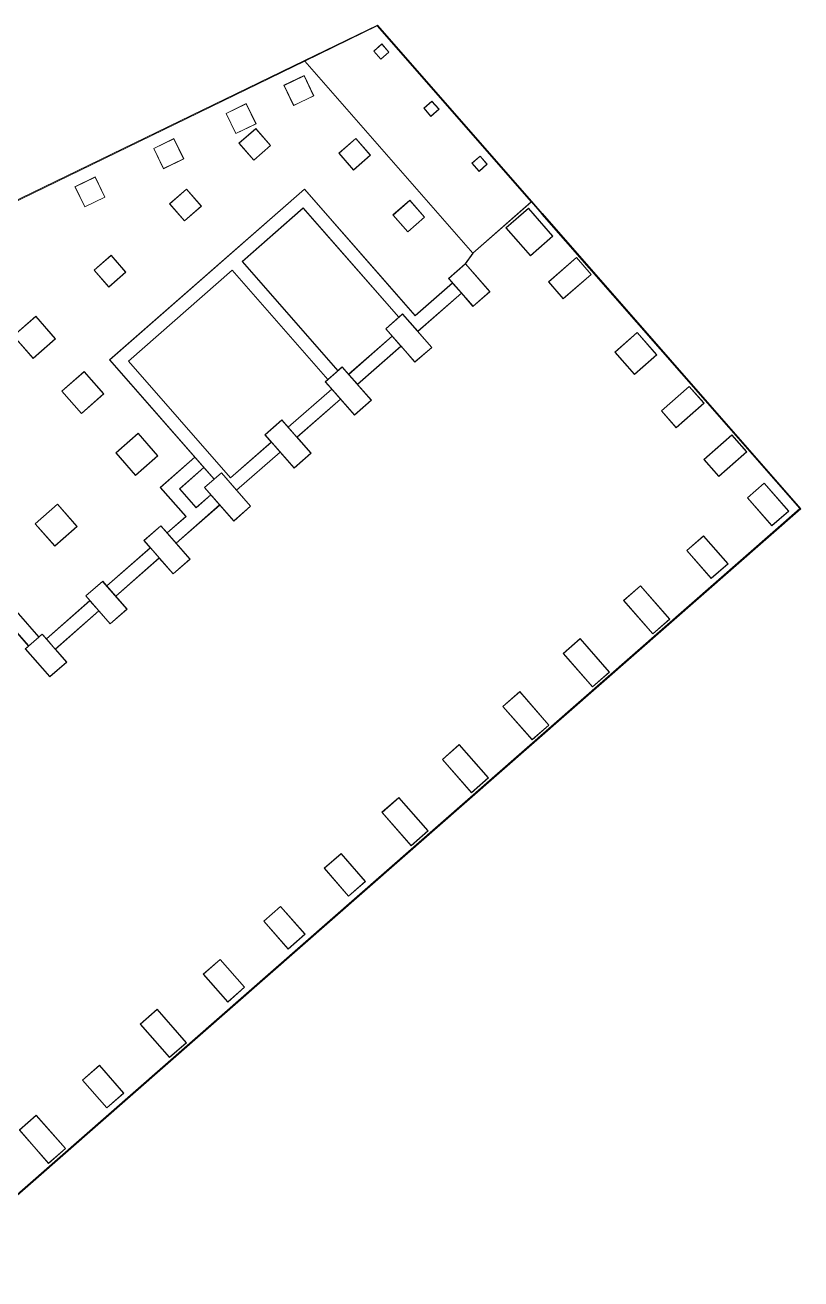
# Model space of a CAD drawing. Header units: metres. Extents: x 217325 to 217429, y 103029 to 103120.
# Drawn here: x 217376.3 to 217429.4, y 103034.4 to 103120.2 of the extents above; entities that cross this region are included whole.
import ezdxf

# ---------------------------------------------------------------- set-up
doc = ezdxf.new("R2010")
doc.units = ezdxf.units.M
doc.layers.add('Velddata', color=5, linetype='Continuous', lineweight=9)

msp = doc.modelspace()

# ---------------------------------------------------------------- linework, layer by layer
at = {"layer": 'Velddata', "color": 8}
for p, q in [((217395.404, 103117.799, 201.12), (217400.404, 103120.224, 201.12)), ((217400.404, 103120.224, 201.12), (217410.971, 103108.159, 201.12)), ((217372.175, 103106.532, 201.12), (217395.404, 103117.799, 201.12)), ((217410.971, 103108.159, 201.12), (217410.978, 103108.151, 201.32)), ((217410.978, 103108.151, 201.32), (217411.689, 103107.339, 201.32)), ((217411.689, 103107.339, 201.32), (217411.702, 103107.324, 201.32)), ((217411.702, 103107.324, 201.32), (217429.397, 103087.121, 201.32)), ((217422.77, 103090.493, 199.7), (217424.666, 103092.154, 199.7)), ((217424.666, 103092.154, 199.7), (217425.667, 103091.01, 199.7)), ((217425.667, 103091.01, 199.7), (217423.772, 103089.35, 199.7)), ((217423.772, 103089.35, 199.7), (217422.77, 103090.493, 199.7)), ((217425.742, 103087.859, 199.7), (217426.886, 103088.86, 199.7)), ((217426.886, 103088.86, 199.7), (217428.546, 103086.965, 199.7)), ((217427.402, 103085.963, 199.7), (217425.742, 103087.859, 199.7)), ((217429.397, 103087.121, 201.32), (217369.211, 103034.408, 201.32)), ((217428.546, 103086.965, 199.7), (217427.402, 103085.963, 199.7))]:
    msp.add_line(p, q, dxfattribs=at)
at = {"layer": 'Velddata', "color": 6}
for p, q in [((217395.426, 103117.754, 201.12), (217400.391, 103120.162, 201.12)), ((217410.933, 103108.126, 201.12), (217400.391, 103120.162, 201.12)), ((217400.702, 103118.93, 201.12), (217400.146, 103118.442, 201.12)), ((217401.19, 103118.373, 201.12), (217400.702, 103118.93, 201.12)), ((217372.163, 103106.471, 201.12), (217395.426, 103117.754, 201.12)), ((217395.426, 103117.754, 201.12), (217406.93, 103104.619, 201.12)), ((217400.146, 103118.442, 201.12), (217400.633, 103117.886, 201.12)), ((217400.633, 103117.886, 201.12), (217401.19, 103118.373, 201.12)), ((217395.375, 103116.773, 201.12), (217393.99, 103116.1, 201.12)), ((217396.043, 103115.385, 201.12), (217395.375, 103116.773, 201.12)), ((217393.99, 103116.1, 201.12), (217394.662, 103114.715, 201.12)), ((217394.662, 103114.715, 201.12), (217396.043, 103115.385, 201.12)), ((217404.129, 103115.017, 201.12), (217403.573, 103114.53, 201.12)), ((217404.617, 103114.46, 201.12), (217404.129, 103115.017, 201.12)), ((217391.416, 103114.852, 201.12), (217390.031, 103114.18, 201.12)), ((217390.031, 103114.18, 201.12), (217390.703, 103112.795, 201.12)), ((217392.088, 103113.467, 201.12), (217391.416, 103114.852, 201.12)), ((217403.573, 103114.53, 201.12), (217404.06, 103113.973, 201.12)), ((217404.06, 103113.973, 201.12), (217404.617, 103114.46, 201.12)), ((217390.703, 103112.795, 201.12), (217392.088, 103113.467, 201.12)), ((217386.468, 103112.452, 201.12), (217385.082, 103111.78, 201.12)), ((217387.14, 103111.067, 201.12), (217386.468, 103112.452, 201.12)), ((217392.068, 103113.147, 201.12), (217390.91, 103112.133, 201.12)), ((217393.083, 103111.989, 201.12), (217392.068, 103113.147, 201.12)), ((217398.911, 103112.468, 201.12), (217397.753, 103111.453, 201.12)), ((217399.926, 103111.309, 201.12), (217398.911, 103112.468, 201.12)), ((217385.082, 103111.78, 201.12), (217385.754, 103110.395, 201.12)), ((217390.91, 103112.133, 201.12), (217391.924, 103110.974, 201.12)), ((217391.924, 103110.974, 201.12), (217393.083, 103111.989, 201.12)), ((217385.754, 103110.395, 201.12), (217387.14, 103111.067, 201.12)), ((217397.753, 103111.453, 201.12), (217398.768, 103110.294, 201.12)), ((217398.768, 103110.294, 201.12), (217399.926, 103111.309, 201.12)), ((217407.424, 103111.256, 201.12), (217406.867, 103110.768, 201.12)), ((217406.867, 103110.768, 201.12), (217407.355, 103110.212, 201.12)), ((217407.911, 103110.699, 201.12), (217407.424, 103111.256, 201.12)), ((217407.355, 103110.212, 201.12), (217407.911, 103110.699, 201.12)), ((217381.069, 103109.834, 201.12), (217379.684, 103109.162, 201.12)), ((217379.684, 103109.162, 201.12), (217380.356, 103107.776, 201.12)), ((217381.741, 103108.448, 201.12), (217381.069, 103109.834, 201.12)), ((217380.356, 103107.776, 201.12), (217381.741, 103108.448, 201.12)), ((217395.404, 103108.997, 201.12), (217382.059, 103097.309, 201.12)), ((217387.329, 103108.996, 201.12), (217386.171, 103107.982, 201.12)), ((217388.344, 103107.838, 201.12), (217387.329, 103108.996, 201.12)), ((217402.984, 103100.342, 201.12), (217395.404, 103108.997, 201.12)), ((217402.614, 103108.24, 201.12), (217401.456, 103107.225, 201.12)), ((217403.629, 103107.081, 201.12), (217402.614, 103108.24, 201.12)), ((217386.171, 103107.982, 201.12), (217387.185, 103106.823, 201.12)), ((217387.185, 103106.823, 201.12), (217388.344, 103107.838, 201.12)), ((217406.93, 103104.619, 201.12), (217410.933, 103108.126, 201.12)), ((217401.456, 103107.225, 201.12), (217402.47, 103106.067, 201.12)), ((217402.47, 103106.067, 201.12), (217403.629, 103107.081, 201.12)), ((217382.157, 103104.467, 201.12), (217380.999, 103103.452, 201.12)), ((217383.172, 103103.308, 201.12), (217382.157, 103104.467, 201.12)), ((217406.417, 103103.881, 201.12), (217405.267, 103102.873, 201.12)), ((217406.929, 103104.619, 201.12), (217406.417, 103103.881, 201.12)), ((217380.999, 103103.452, 201.12), (217382.013, 103102.294, 201.12)), ((217382.013, 103102.294, 201.12), (217383.172, 103103.308, 201.12)), ((217405.531, 103102.573, 201.12), (217402.984, 103100.342, 201.12)), ((217405.267, 103102.873, 201.12), (217405.531, 103102.573, 201.12)), ((217377.009, 103100.29, 201.12), (217375.474, 103098.946, 201.12)), ((217378.353, 103098.755, 201.12), (217377.009, 103100.29, 201.12)), ((217375.474, 103098.946, 201.12), (217376.818, 103097.411, 201.12)), ((217376.818, 103097.411, 201.12), (217378.353, 103098.755, 201.12)), ((217382.059, 103097.309, 201.12), (217387.893, 103090.648, 201.12)), ((217380.316, 103096.514, 201.12), (217378.782, 103095.169, 201.12)), ((217381.66, 103094.979, 201.12), (217380.316, 103096.514, 201.12)), ((217378.782, 103095.169, 201.12), (217380.126, 103093.635, 201.12)), ((217380.126, 103093.635, 201.12), (217381.66, 103094.979, 201.12)), ((217384.019, 103092.286, 201.12), (217382.484, 103090.942, 201.12)), ((217385.363, 103090.751, 201.12), (217384.019, 103092.286, 201.12)), ((217382.484, 103090.942, 201.12), (217383.828, 103089.407, 201.12)), ((217383.828, 103089.407, 201.12), (217385.363, 103090.751, 201.12)), ((217387.893, 103090.648, 201.12), (217385.531, 103088.579, 201.12)), ((217385.531, 103088.579, 201.12), (217387.277, 103086.585, 201.12)), ((217378.49, 103087.443, 201.12), (217376.955, 103086.099, 201.12)), ((217379.834, 103085.909, 201.12), (217378.49, 103087.443, 201.12)), ((217376.955, 103086.099, 201.12), (217378.299, 103084.565, 201.12)), ((217378.299, 103084.565, 201.12), (217379.834, 103085.909, 201.12)), ((217385.57, 103085.961, 201.12), (217384.412, 103084.947, 201.12)), ((217386.002, 103085.469, 201.12), (217385.57, 103085.961, 201.12)), ((217387.277, 103086.585, 201.12), (217386.002, 103085.469, 201.12)), ((217377.221, 103078.343, 201.12), (217371.302, 103085.102, 201.12)), ((217384.843, 103084.454, 201.12), (217381.864, 103081.845, 201.12)), ((217384.412, 103084.947, 201.12), (217384.843, 103084.454, 201.12)), ((217381.585, 103082.164, 201.12), (217380.426, 103081.15, 201.12)), ((217381.864, 103081.845, 201.12), (217381.585, 103082.164, 201.12)), ((217380.706, 103080.83, 201.12), (217377.727, 103078.221, 201.12)), ((217380.426, 103081.15, 201.12), (217380.706, 103080.83, 201.12)), ((217377.447, 103078.541, 201.12), (217377.221, 103078.343, 201.12)), ((217377.727, 103078.221, 201.12), (217377.447, 103078.541, 201.12))]:
    msp.add_line(p, q, dxfattribs=at)
at = {"layer": 'Velddata', "color": 1}
for p, q in [((217400.16, 103118.441, 200.6), (217400.701, 103118.916, 200.6)), ((217400.701, 103118.916, 200.6), (217401.176, 103118.374, 200.6)), ((217400.634, 103117.9, 200.6), (217400.16, 103118.441, 200.6)), ((217401.176, 103118.374, 200.6), (217400.634, 103117.9, 200.6)), ((217394.003, 103116.096, 200.6), (217395.371, 103116.759, 200.6)), ((217395.371, 103116.759, 200.6), (217396.029, 103115.389, 200.6)), ((217394.666, 103114.728, 200.6), (217394.003, 103116.096, 200.6)), ((217396.029, 103115.389, 200.6), (217394.666, 103114.728, 200.6)), ((217390.044, 103114.176, 200.6), (217391.412, 103114.839, 200.6)), ((217390.707, 103112.808, 200.6), (217390.044, 103114.176, 200.6)), ((217391.412, 103114.839, 200.6), (217392.075, 103113.471, 200.6)), ((217404.128, 103115.003, 200.6), (217403.587, 103114.529, 200.6)), ((217403.587, 103114.529, 200.6), (217404.061, 103113.987, 200.6)), ((217404.061, 103113.987, 200.6), (217404.603, 103114.461, 200.6)), ((217404.603, 103114.461, 200.6), (217404.128, 103115.003, 200.6)), ((217392.075, 103113.471, 200.6), (217390.707, 103112.808, 200.6)), ((217385.096, 103111.776, 200.6), (217386.463, 103112.439, 200.6)), ((217386.463, 103112.439, 200.6), (217387.126, 103111.071, 200.6)), ((217397.767, 103111.452, 200.6), (217398.91, 103112.454, 200.6)), ((217398.91, 103112.454, 200.6), (217399.912, 103111.31, 200.6)), ((217385.759, 103110.408, 200.6), (217385.096, 103111.776, 200.6)), ((217387.126, 103111.071, 200.6), (217385.759, 103110.408, 200.6)), ((217398.769, 103110.309, 200.6), (217397.767, 103111.452, 200.6)), ((217399.912, 103111.31, 200.6), (217398.769, 103110.309, 200.6)), ((217406.881, 103110.767, 200.6), (217407.423, 103111.242, 200.6)), ((217407.355, 103110.226, 200.6), (217406.881, 103110.767, 200.6)), ((217407.423, 103111.242, 200.6), (217407.897, 103110.7, 200.6)), ((217407.897, 103110.7, 200.6), (217407.355, 103110.226, 200.6)), ((217379.697, 103109.157, 200.6), (217381.065, 103109.821, 200.6)), ((217380.36, 103107.79, 200.6), (217379.697, 103109.157, 200.6)), ((217381.065, 103109.821, 200.6), (217381.728, 103108.453, 200.6)), ((217381.728, 103108.453, 200.6), (217380.36, 103107.79, 200.6)), ((217386.185, 103107.981, 200.6), (217387.328, 103108.982, 200.6)), ((217387.328, 103108.982, 200.6), (217388.33, 103107.839, 200.6)), ((217401.47, 103107.224, 200.6), (217402.613, 103108.226, 200.6)), ((217402.613, 103108.226, 200.6), (217403.615, 103107.082, 200.6)), ((217387.186, 103106.837, 200.6), (217386.185, 103107.981, 200.6)), ((217388.33, 103107.839, 200.6), (217387.186, 103106.837, 200.6)), ((217402.471, 103106.081, 200.6), (217401.47, 103107.224, 200.6)), ((217403.615, 103107.082, 200.6), (217402.471, 103106.081, 200.6)), ((217381.013, 103103.451, 200.6), (217382.156, 103104.453, 200.6)), ((217382.156, 103104.453, 200.6), (217383.158, 103103.309, 200.6)), ((217382.014, 103102.308, 200.6), (217381.013, 103103.451, 200.6)), ((217383.158, 103103.309, 200.6), (217382.014, 103102.308, 200.6))]:
    msp.add_line(p, q, dxfattribs=at)
at = {"layer": 'Velddata', "color": 30}
for p, q in [((217390.924, 103112.132, 200.75), (217392.067, 103113.133, 200.75)), ((217392.067, 103113.133, 200.75), (217393.069, 103111.99, 200.75)), ((217391.925, 103110.988, 200.75), (217390.924, 103112.132, 200.75)), ((217393.069, 103111.99, 200.75), (217391.925, 103110.988, 200.75))]:
    msp.add_line(p, q, dxfattribs=at)
at = {"layer": 'Velddata', "color": 54}
for p, q in [((217395.403, 103108.983, 200.3), (217382.073, 103097.308, 200.3)), ((217402.983, 103100.328, 200.3), (217395.403, 103108.983, 200.3)), ((217395.319, 103107.713, 200.3), (217391.137, 103104.05, 200.3)), ((217401.872, 103100.232, 200.3), (217395.319, 103107.713, 200.3)), ((217397.689, 103096.568, 200.3), (217391.137, 103104.05, 200.3)), ((217405.281, 103102.872, 200.2), (217406.425, 103103.874, 200.2)), ((217406.425, 103103.874, 200.2), (217408.085, 103101.978, 200.2)), ((217390.46, 103103.457, 200.3), (217383.343, 103097.224, 200.3)), ((217390.46, 103103.457, 200.3), (217397.012, 103095.975, 200.3)), ((217405.537, 103102.565, 200.3), (217402.983, 103100.328, 200.3)), ((217406.942, 103100.977, 200.2), (217405.281, 103102.872, 200.2)), ((217405.537, 103102.565, 200.3), (217405.545, 103102.572, 200.2)), ((217406.144, 103101.873, 200.3), (217405.537, 103102.565, 200.3)), ((217403.165, 103099.264, 200.3), (217406.144, 103101.873, 200.3)), ((217406.144, 103101.873, 200.3), (217406.151, 103101.879, 200.2)), ((217408.085, 103101.978, 200.2), (217406.942, 103100.977, 200.2)), ((217400.979, 103099.437, 200.2), (217402.123, 103100.438, 200.2)), ((217401.872, 103100.232, 200.3), (217402.124, 103100.452, 200.3)), ((217402.124, 103100.452, 200.3), (217402.123, 103100.438, 200.2)), ((217402.123, 103100.438, 200.2), (217404.112, 103098.166, 200.2)), ((217402.124, 103100.452, 200.3), (217403.165, 103099.264, 200.3)), ((217401.872, 103100.232, 200.3), (217401.878, 103100.224, 200.2)), ((217398.434, 103096.317, 200.3), (217401.413, 103098.926, 200.3)), ((217402.969, 103097.165, 200.2), (217400.979, 103099.437, 200.2)), ((217401.413, 103098.926, 200.3), (217401.421, 103098.933, 200.2)), ((217402.006, 103098.249, 200.3), (217401.413, 103098.926, 200.3)), ((217403.165, 103099.264, 200.3), (217403.157, 103099.257, 200.2)), ((217399.027, 103095.64, 200.3), (217402.006, 103098.249, 200.3)), ((217402.006, 103098.249, 200.3), (217402.014, 103098.256, 200.2)), ((217404.112, 103098.166, 200.2), (217402.969, 103097.165, 200.2)), ((217382.073, 103097.308, 200.3), (217389.218, 103089.15, 200.3)), ((217383.343, 103097.224, 200.3), (217390.344, 103089.231, 200.3)), ((217396.842, 103095.813, 200.2), (217397.985, 103096.815, 200.2)), ((217397.012, 103095.975, 200.3), (217397.689, 103096.568, 200.3)), ((217397.689, 103096.568, 200.3), (217397.696, 103096.561, 200.2)), ((217397.985, 103096.815, 200.2), (217399.975, 103094.543, 200.2)), ((217398.434, 103096.317, 200.3), (217398.427, 103096.311, 200.2)), ((217398.434, 103096.317, 200.3), (217399.027, 103095.64, 200.3)), ((217394.297, 103092.693, 200.3), (217397.276, 103095.302, 200.3)), ((217398.832, 103093.541, 200.2), (217396.842, 103095.813, 200.2)), ((217397.012, 103095.975, 200.3), (217397.019, 103095.968, 200.2)), ((217397.276, 103095.302, 200.3), (217397.283, 103095.309, 200.2)), ((217397.869, 103094.625, 200.3), (217397.276, 103095.302, 200.3)), ((217399.027, 103095.64, 200.3), (217399.02, 103095.633, 200.2)), ((217394.89, 103092.016, 200.3), (217397.869, 103094.625, 200.3)), ((217397.869, 103094.625, 200.3), (217397.876, 103094.632, 200.2)), ((217399.975, 103094.543, 200.2), (217398.832, 103093.541, 200.2)), ((217392.704, 103092.189, 200.2), (217393.848, 103093.191, 200.2)), ((217393.848, 103093.191, 200.2), (217395.838, 103090.919, 200.2)), ((217394.694, 103089.917, 200.2), (217392.704, 103092.189, 200.2)), ((217394.297, 103092.693, 200.3), (217394.289, 103092.687, 200.2)), ((217394.297, 103092.693, 200.3), (217394.89, 103092.016, 200.3)), ((217394.89, 103092.016, 200.3), (217394.882, 103092.01, 200.2)), ((217390.344, 103089.231, 200.3), (217393.138, 103091.679, 200.3)), ((217390.752, 103088.393, 200.3), (217393.731, 103091.002, 200.3)), ((217393.138, 103091.679, 200.3), (217393.146, 103091.685, 200.2)), ((217393.731, 103091.002, 200.3), (217393.138, 103091.679, 200.3)), ((217393.731, 103091.002, 200.3), (217393.739, 103091.008, 200.2)), ((217387.9, 103090.64, 200.75), (217385.545, 103088.578, 200.75)), ((217387.9, 103090.64, 200.75), (217387.907, 103090.647, 200.3)), ((217387.9, 103090.64, 200.75), (217388.506, 103089.948, 200.75)), ((217395.838, 103090.919, 200.2), (217394.694, 103089.917, 200.2)), ((217386.843, 103088.492, 200.75), (217388.506, 103089.948, 200.75)), ((217388.506, 103089.948, 200.75), (217388.513, 103089.955, 200.3)), ((217389.71, 103089.567, 200.2), (217388.567, 103088.566, 200.2)), ((217389.711, 103089.581, 200.3), (217389.218, 103089.15, 200.3)), ((217389.71, 103089.567, 200.2), (217389.711, 103089.581, 200.3)), ((217391.7, 103087.295, 200.2), (217389.71, 103089.567, 200.2)), ((217390.752, 103088.393, 200.3), (217389.711, 103089.581, 200.3)), ((217385.545, 103088.578, 200.75), (217387.291, 103086.584, 200.75)), ((217387.986, 103087.188, 200.75), (217386.843, 103088.492, 200.75)), ((217388.567, 103088.566, 200.2), (217390.557, 103086.294, 200.2)), ((217389.218, 103089.15, 200.3), (217389.225, 103089.142, 200.2)), ((217387.986, 103087.188, 200.75), (217388.99, 103088.067, 200.75)), ((217388.99, 103088.067, 200.75), (217388.997, 103088.074, 200.2)), ((217388.99, 103088.067, 200.75), (217389.594, 103087.378, 200.75)), ((217390.752, 103088.393, 200.3), (217390.745, 103088.386, 200.2)), ((217386.615, 103084.769, 200.75), (217389.594, 103087.378, 200.75)), ((217389.594, 103087.378, 200.75), (217389.601, 103087.385, 200.2)), ((217390.557, 103086.294, 200.2), (217391.7, 103087.295, 200.2)), ((217387.291, 103086.584, 200.75), (217386.008, 103085.461, 200.75)), ((217371.301, 103085.088, 200.75), (217377.214, 103078.336, 200.75)), ((217386.008, 103085.461, 200.75), (217386.001, 103085.454, 200.65)), ((217386.008, 103085.461, 200.75), (217386.615, 103084.769, 200.75)), ((217376.522, 103077.73, 200.75), (217370.609, 103084.482, 200.75)), ((217381.871, 103081.837, 200.75), (217384.85, 103084.446, 200.75)), ((217384.85, 103084.446, 200.75), (217384.858, 103084.453, 200.65)), ((217385.456, 103083.754, 200.75), (217384.85, 103084.446, 200.75)), ((217386.615, 103084.769, 200.75), (217386.607, 103084.762, 200.65)), ((217385.456, 103083.754, 200.75), (217382.477, 103081.145, 200.75)), ((217385.456, 103083.754, 200.75), (217385.464, 103083.761, 200.65)), ((217381.871, 103081.837, 200.75), (217381.864, 103081.831, 200.65)), ((217381.871, 103081.837, 200.75), (217382.477, 103081.145, 200.75)), ((217377.734, 103078.214, 200.75), (217380.713, 103080.823, 200.75)), ((217380.713, 103080.823, 200.75), (217380.72, 103080.829, 200.65)), ((217381.319, 103080.131, 200.75), (217380.713, 103080.823, 200.75)), ((217382.477, 103081.145, 200.75), (217382.47, 103081.139, 200.65)), ((217381.319, 103080.131, 200.75), (217378.34, 103077.521, 200.75)), ((217381.319, 103080.131, 200.75), (217381.326, 103080.137, 200.65)), ((217376.522, 103077.73, 200.75), (217377.214, 103078.336, 200.75)), ((217377.214, 103078.336, 200.75), (217377.22, 103078.329, 200.65)), ((217377.734, 103078.214, 200.75), (217377.726, 103078.207, 200.65)), ((217377.734, 103078.214, 200.75), (217378.34, 103077.521, 200.75)), ((217376.522, 103077.73, 200.75), (217376.528, 103077.723, 200.65)), ((217378.34, 103077.521, 200.75), (217378.332, 103077.515, 200.65))]:
    msp.add_line(p, q, dxfattribs=at)
at = {"layer": 'Velddata'}
for p, q in [((217395.318, 103107.699, 201.32), (217391.151, 103104.049, 201.32)), ((217401.864, 103100.225, 201.32), (217395.318, 103107.699, 201.32)), ((217406.936, 103104.612, 201.32), (217410.94, 103108.118, 201.32)), ((217410.735, 103107.695, 201.32), (217409.2, 103106.351, 201.32)), ((217412.408, 103105.785, 201.32), (217410.735, 103107.695, 201.32)), ((217410.94, 103108.118, 201.32), (217411.651, 103107.306, 201.32)), ((217411.665, 103107.291, 201.32), (217411.651, 103107.306, 201.32)), ((217429.326, 103087.126, 201.32), (217411.665, 103107.291, 201.32)), ((217409.2, 103106.351, 201.32), (217410.874, 103104.44, 201.32)), ((217410.874, 103104.44, 201.32), (217412.408, 103105.785, 201.32)), ((217391.151, 103104.049, 201.32), (217397.697, 103096.575, 201.32)), ((217406.944, 103104.606, 201.32), (217406.437, 103103.875, 201.32)), ((217406.437, 103103.875, 201.32), (217408.099, 103101.977, 201.32)), ((217406.936, 103104.612, 201.32), (217406.944, 103104.606, 201.32)), ((217414.022, 103104.322, 201.32), (217412.111, 103102.648, 201.32)), ((217415.036, 103103.163, 201.32), (217414.022, 103104.322, 201.32)), ((217390.459, 103103.443, 201.32), (217383.357, 103097.223, 201.32)), ((217397.004, 103095.969, 201.32), (217390.459, 103103.443, 201.32)), ((217413.126, 103101.49, 201.32), (217415.036, 103103.163, 201.32)), ((217412.111, 103102.648, 201.32), (217413.126, 103101.49, 201.32)), ((217406.15, 103101.865, 201.32), (217403.171, 103099.256, 201.32)), ((217406.941, 103100.963, 201.32), (217406.15, 103101.865, 201.32)), ((217408.099, 103101.977, 201.32), (217406.941, 103100.963, 201.32)), ((217400.965, 103099.438, 201.32), (217401.864, 103100.225, 201.32)), ((217398.428, 103096.325, 201.32), (217401.407, 103098.934, 201.32)), ((217401.407, 103098.934, 201.32), (217400.965, 103099.438, 201.32)), ((217403.171, 103099.256, 201.32), (217404.127, 103098.165, 201.32)), ((217418.187, 103099.187, 201.32), (217416.652, 103097.843, 201.32)), ((217419.531, 103097.653, 201.32), (217418.187, 103099.187, 201.32)), ((217402.013, 103098.242, 201.32), (217399.034, 103095.633, 201.32)), ((217402.968, 103097.151, 201.32), (217402.013, 103098.242, 201.32)), ((217404.127, 103098.165, 201.32), (217402.968, 103097.151, 201.32)), ((217383.357, 103097.223, 201.32), (217390.344, 103089.245, 201.32)), ((217416.652, 103097.843, 201.32), (217417.996, 103096.309, 201.32)), ((217417.996, 103096.309, 201.32), (217419.531, 103097.653, 201.32)), ((217397.697, 103096.575, 201.32), (217397.986, 103096.829, 201.32)), ((217397.986, 103096.829, 201.32), (217398.428, 103096.325, 201.32)), ((217394.29, 103092.701, 201.32), (217397.269, 103095.31, 201.32)), ((217396.828, 103095.814, 201.32), (217397.004, 103095.969, 201.32)), ((217397.269, 103095.31, 201.32), (217396.828, 103095.814, 201.32)), ((217399.034, 103095.633, 201.32), (217399.989, 103094.542, 201.32)), ((217421.751, 103095.497, 201.32), (217419.84, 103093.823, 201.32)), ((217422.766, 103094.338, 201.32), (217421.751, 103095.497, 201.32)), ((217397.875, 103094.618, 201.32), (217394.896, 103092.009, 201.32)), ((217398.831, 103093.527, 201.32), (217397.875, 103094.618, 201.32)), ((217399.989, 103094.542, 201.32), (217398.831, 103093.527, 201.32)), ((217419.84, 103093.823, 201.32), (217420.855, 103092.665, 201.32)), ((217420.855, 103092.665, 201.32), (217422.766, 103094.338, 201.32)), ((217392.69, 103092.19, 201.32), (217393.849, 103093.205, 201.32)), ((217393.849, 103093.205, 201.32), (217394.29, 103092.701, 201.32)), ((217393.132, 103091.686, 201.32), (217392.69, 103092.19, 201.32)), ((217394.896, 103092.009, 201.32), (217395.852, 103090.918, 201.32)), ((217424.667, 103092.168, 201.32), (217422.756, 103090.494, 201.32)), ((217425.681, 103091.009, 201.32), (217424.667, 103092.168, 201.32)), ((217390.344, 103089.245, 201.32), (217393.132, 103091.686, 201.32)), ((217393.738, 103090.994, 201.32), (217390.759, 103088.385, 201.32)), ((217394.693, 103089.903, 201.32), (217393.738, 103090.994, 201.32)), ((217423.771, 103089.336, 201.32), (217425.681, 103091.009, 201.32)), ((217395.852, 103090.918, 201.32), (217394.693, 103089.903, 201.32)), ((217422.756, 103090.494, 201.32), (217423.771, 103089.336, 201.32)), ((217388.512, 103089.94, 201.32), (217386.858, 103088.491, 201.32)), ((217389.211, 103089.143, 201.32), (217388.512, 103089.94, 201.32)), ((217386.858, 103088.491, 201.32), (217387.987, 103087.202, 201.32)), ((217388.553, 103088.567, 201.32), (217389.211, 103089.143, 201.32)), ((217388.983, 103088.075, 201.32), (217388.553, 103088.567, 201.32)), ((217426.887, 103088.874, 201.32), (217425.728, 103087.86, 201.32)), ((217428.56, 103086.964, 201.32), (217426.887, 103088.874, 201.32)), ((217387.987, 103087.202, 201.32), (217388.983, 103088.075, 201.32)), ((217390.759, 103088.385, 201.32), (217391.714, 103087.294, 201.32)), ((217425.728, 103087.86, 201.32), (217427.402, 103085.949, 201.32)), ((217429.326, 103087.126, 201.32), (217369.216, 103034.479, 201.32)), ((217389.6, 103087.371, 201.32), (217386.621, 103084.761, 201.32)), ((217390.556, 103086.28, 201.32), (217389.6, 103087.371, 201.32)), ((217391.714, 103087.294, 201.32), (217390.556, 103086.28, 201.32)), ((217427.402, 103085.949, 201.32), (217428.56, 103086.964, 201.32)), ((217422.733, 103085.27, 201.32), (217421.574, 103084.255, 201.32)), ((217424.406, 103083.359, 201.32), (217422.733, 103085.27, 201.32)), ((217376.514, 103077.724, 201.32), (217370.601, 103084.475, 201.32)), ((217386.621, 103084.761, 201.32), (217387.573, 103083.674, 201.32)), ((217421.574, 103084.255, 201.32), (217423.248, 103082.344, 201.32)), ((217385.463, 103083.747, 201.32), (217382.484, 103081.138, 201.32)), ((217386.415, 103082.66, 201.32), (217385.463, 103083.747, 201.32)), ((217387.573, 103083.674, 201.32), (217386.415, 103082.66, 201.32)), ((217423.248, 103082.344, 201.32), (217424.406, 103083.359, 201.32)), ((217418.414, 103081.853, 201.32), (217417.255, 103080.838, 201.32)), ((217420.417, 103079.566, 201.32), (217418.414, 103081.853, 201.32)), ((217382.484, 103081.138, 201.32), (217383.258, 103080.254, 201.32)), ((217417.255, 103080.838, 201.32), (217419.258, 103078.551, 201.32)), ((217381.325, 103080.123, 201.32), (217378.346, 103077.514, 201.32)), ((217382.1, 103079.239, 201.32), (217381.325, 103080.123, 201.32)), ((217383.258, 103080.254, 201.32), (217382.1, 103079.239, 201.32)), ((217419.258, 103078.551, 201.32), (217420.417, 103079.566, 201.32)), ((217414.276, 103078.229, 201.32), (217413.118, 103077.214, 201.32)), ((217416.279, 103075.942, 201.32), (217414.276, 103078.229, 201.32)), ((217376.289, 103077.526, 201.32), (217376.514, 103077.724, 201.32)), ((217377.962, 103075.615, 201.32), (217376.289, 103077.526, 201.32)), ((217378.346, 103077.514, 201.32), (217379.121, 103076.63, 201.32)), ((217379.121, 103076.63, 201.32), (217377.962, 103075.615, 201.32)), ((217413.118, 103077.214, 201.32), (217415.121, 103074.927, 201.32)), ((217415.121, 103074.927, 201.32), (217416.279, 103075.942, 201.32)), ((217410.139, 103074.605, 201.32), (217408.981, 103073.591, 201.32)), ((217412.142, 103072.318, 201.32), (217410.139, 103074.605, 201.32)), ((217408.981, 103073.591, 201.32), (217410.983, 103071.304, 201.32)), ((217410.983, 103071.304, 201.32), (217412.142, 103072.318, 201.32)), ((217406.002, 103070.981, 201.32), (217404.843, 103069.967, 201.32)), ((217408.005, 103068.695, 201.32), (217406.002, 103070.981, 201.32)), ((217404.843, 103069.967, 201.32), (217406.846, 103067.68, 201.32)), ((217406.846, 103067.68, 201.32), (217408.005, 103068.695, 201.32)), ((217401.864, 103067.358, 201.32), (217400.706, 103066.343, 201.32)), ((217403.867, 103065.071, 201.32), (217401.864, 103067.358, 201.32)), ((217400.706, 103066.343, 201.32), (217402.709, 103064.056, 201.32)), ((217402.709, 103064.056, 201.32), (217403.867, 103065.071, 201.32)), ((217397.908, 103063.527, 201.32), (217396.749, 103062.512, 201.32)), ((217399.581, 103061.616, 201.32), (217397.908, 103063.527, 201.32)), ((217396.749, 103062.512, 201.32), (217398.423, 103060.602, 201.32)), ((217398.423, 103060.602, 201.32), (217399.581, 103061.616, 201.32)), ((217393.77, 103059.903, 201.32), (217392.612, 103058.889, 201.32)), ((217395.444, 103057.993, 201.32), (217393.77, 103059.903, 201.32)), ((217392.612, 103058.889, 201.32), (217394.285, 103056.978, 201.32)), ((217394.285, 103056.978, 201.32), (217395.444, 103057.993, 201.32)), ((217389.633, 103056.28, 201.32), (217388.474, 103055.265, 201.32)), ((217391.306, 103054.369, 201.32), (217389.633, 103056.28, 201.32)), ((217388.474, 103055.265, 201.32), (217390.148, 103053.354, 201.32)), ((217390.148, 103053.354, 201.32), (217391.306, 103054.369, 201.32)), ((217385.314, 103052.863, 201.32), (217384.156, 103051.848, 201.32)), ((217387.317, 103050.576, 201.32), (217385.314, 103052.863, 201.32)), ((217384.156, 103051.848, 201.32), (217386.159, 103049.561, 201.32)), ((217386.159, 103049.561, 201.32), (217387.317, 103050.576, 201.32)), ((217381.358, 103049.032, 201.32), (217380.2, 103048.017, 201.32)), ((217383.032, 103047.121, 201.32), (217381.358, 103049.032, 201.32)), ((217380.2, 103048.017, 201.32), (217381.873, 103046.107, 201.32)), ((217381.873, 103046.107, 201.32), (217383.032, 103047.121, 201.32)), ((217377.039, 103045.615, 201.32), (217375.881, 103044.601, 201.32)), ((217379.042, 103043.328, 201.32), (217377.039, 103045.615, 201.32)), ((217375.881, 103044.601, 201.32), (217377.884, 103042.314, 201.32)), ((217377.884, 103042.314, 201.32), (217379.042, 103043.328, 201.32))]:
    msp.add_line(p, q, dxfattribs=at)
at = {"layer": 'Velddata', "color": 4}
for p, q in [((217409.214, 103106.35, 200.25), (217410.734, 103107.681, 200.25)), ((217410.734, 103107.681, 200.25), (217412.394, 103105.786, 200.25)), ((217410.875, 103104.455, 200.25), (217409.214, 103106.35, 200.25)), ((217412.394, 103105.786, 200.25), (217410.875, 103104.455, 200.25))]:
    msp.add_line(p, q, dxfattribs=at)
at = {"layer": 'Velddata', "color": 132}
for p, q in [((217410.94, 103108.118, 201.32), (217410.933, 103108.126, 201.12)), ((217375.488, 103098.945, 200.65), (217377.008, 103100.276, 200.65)), ((217377.008, 103100.276, 200.65), (217378.339, 103098.756, 200.65)), ((217376.819, 103097.425, 200.65), (217375.488, 103098.945, 200.65)), ((217378.339, 103098.756, 200.65), (217376.819, 103097.425, 200.65)), ((217378.796, 103095.169, 200.65), (217380.315, 103096.499, 200.65)), ((217380.315, 103096.499, 200.65), (217381.646, 103094.98, 200.65)), ((217380.127, 103093.649, 200.65), (217378.796, 103095.169, 200.65)), ((217381.646, 103094.98, 200.65), (217380.127, 103093.649, 200.65)), ((217382.499, 103090.941, 200.65), (217384.018, 103092.272, 200.65)), ((217384.018, 103092.272, 200.65), (217385.349, 103090.752, 200.65)), ((217383.829, 103089.421, 200.65), (217382.499, 103090.941, 200.65)), ((217385.349, 103090.752, 200.65), (217383.829, 103089.421, 200.65)), ((217378.489, 103087.429, 200.65), (217376.969, 103086.098, 200.65)), ((217379.82, 103085.91, 200.65), (217378.489, 103087.429, 200.65)), ((217376.969, 103086.098, 200.65), (217378.3, 103084.579, 200.65)), ((217378.3, 103084.579, 200.65), (217379.82, 103085.91, 200.65)), ((217384.426, 103084.946, 200.65), (217385.57, 103085.947, 200.65)), ((217385.57, 103085.947, 200.65), (217387.559, 103083.675, 200.65)), ((217386.416, 103082.674, 200.65), (217384.426, 103084.946, 200.65)), ((217387.559, 103083.675, 200.65), (217386.416, 103082.674, 200.65)), ((217380.44, 103081.149, 200.65), (217381.584, 103082.15, 200.65)), ((217381.584, 103082.15, 200.65), (217383.244, 103080.255, 200.65)), ((217382.1, 103079.253, 200.65), (217380.44, 103081.149, 200.65)), ((217383.244, 103080.255, 200.65), (217382.1, 103079.253, 200.65)), ((217376.303, 103077.525, 200.65), (217377.446, 103078.527, 200.65)), ((217377.446, 103078.527, 200.65), (217379.106, 103076.631, 200.65)), ((217377.963, 103075.629, 200.65), (217376.303, 103077.525, 200.65)), ((217379.106, 103076.631, 200.65), (217377.963, 103075.629, 200.65))]:
    msp.add_line(p, q, dxfattribs=at)
at = {"layer": 'Velddata', "color": 24}
for p, q in [((217412.125, 103102.647, 200), (217414.021, 103104.308, 200)), ((217414.021, 103104.308, 200), (217415.022, 103103.164, 200)), ((217415.022, 103103.164, 200), (217413.127, 103101.504, 200)), ((217413.127, 103101.504, 200), (217412.125, 103102.647, 200)), ((217418.186, 103099.173, 200), (217416.666, 103097.842, 200)), ((217419.516, 103097.654, 200), (217418.186, 103099.173, 200)), ((217416.666, 103097.842, 200), (217417.997, 103096.323, 200)), ((217417.997, 103096.323, 200), (217419.516, 103097.654, 200)), ((217419.855, 103093.822, 200), (217421.75, 103095.482, 200)), ((217421.75, 103095.482, 200), (217422.752, 103094.339, 200)), ((217420.856, 103092.679, 200), (217419.855, 103093.822, 200)), ((217422.752, 103094.339, 200), (217420.856, 103092.679, 200))]:
    msp.add_line(p, q, dxfattribs=at)
at = {"layer": 'Velddata', "color": 84}
for p, q in [((217421.588, 103084.254, 199.6), (217422.732, 103085.255, 199.6)), ((217422.732, 103085.255, 199.6), (217424.392, 103083.36, 199.6)), ((217423.249, 103082.358, 199.6), (217421.588, 103084.254, 199.6)), ((217424.392, 103083.36, 199.6), (217423.249, 103082.358, 199.6)), ((217417.27, 103080.837, 199.6), (217418.413, 103081.839, 199.6)), ((217418.413, 103081.839, 199.6), (217420.403, 103079.567, 199.6)), ((217419.259, 103078.565, 199.6), (217417.27, 103080.837, 199.6)), ((217420.403, 103079.567, 199.6), (217419.259, 103078.565, 199.6)), ((217413.132, 103077.213, 199.6), (217414.276, 103078.215, 199.6)), ((217414.276, 103078.215, 199.6), (217416.265, 103075.943, 199.6)), ((217415.122, 103074.941, 199.6), (217413.132, 103077.213, 199.6)), ((217416.265, 103075.943, 199.6), (217415.122, 103074.941, 199.6)), ((217408.995, 103073.59, 199.6), (217410.138, 103074.591, 199.6)), ((217410.138, 103074.591, 199.6), (217412.128, 103072.319, 199.6)), ((217410.984, 103071.318, 199.6), (217408.995, 103073.59, 199.6)), ((217412.128, 103072.319, 199.6), (217410.984, 103071.318, 199.6))]:
    msp.add_line(p, q, dxfattribs=at)
at = {"layer": 'Velddata', "color": 137}
for p, q in [((217404.857, 103069.966, 199.9), (217406.001, 103070.967, 199.9)), ((217406.001, 103070.967, 199.9), (217407.99, 103068.695, 199.9)), ((217406.847, 103067.694, 199.9), (217404.857, 103069.966, 199.9)), ((217407.99, 103068.695, 199.9), (217406.847, 103067.694, 199.9)), ((217400.72, 103066.342, 199.9), (217401.863, 103067.344, 199.9)), ((217401.863, 103067.344, 199.9), (217403.853, 103065.072, 199.9)), ((217402.71, 103064.07, 199.9), (217400.72, 103066.342, 199.9)), ((217403.853, 103065.072, 199.9), (217402.71, 103064.07, 199.9)), ((217396.763, 103062.511, 199.9), (217397.907, 103063.513, 199.9)), ((217397.907, 103063.513, 199.9), (217399.567, 103061.617, 199.9)), ((217398.424, 103060.616, 199.9), (217396.763, 103062.511, 199.9)), ((217399.567, 103061.617, 199.9), (217398.424, 103060.616, 199.9)), ((217392.626, 103058.888, 199.9), (217393.769, 103059.889, 199.9)), ((217393.769, 103059.889, 199.9), (217395.43, 103057.994, 199.9)), ((217394.286, 103056.992, 199.9), (217392.626, 103058.888, 199.9)), ((217395.43, 103057.994, 199.9), (217394.286, 103056.992, 199.9)), ((217388.489, 103055.264, 199.9), (217389.632, 103056.265, 199.9)), ((217389.632, 103056.265, 199.9), (217391.292, 103054.37, 199.9)), ((217390.149, 103053.368, 199.9), (217388.489, 103055.264, 199.9)), ((217391.292, 103054.37, 199.9), (217390.149, 103053.368, 199.9))]:
    msp.add_line(p, q, dxfattribs=at)
at = {"layer": 'Velddata', "color": 53}
for p, q in [((217384.17, 103051.847, 200.2), (217385.313, 103052.849, 200.2)), ((217385.313, 103052.849, 200.2), (217387.303, 103050.577, 200.2)), ((217386.16, 103049.575, 200.2), (217384.17, 103051.847, 200.2)), ((217387.303, 103050.577, 200.2), (217386.16, 103049.575, 200.2)), ((217380.214, 103048.017, 200.2), (217381.357, 103049.018, 200.2)), ((217381.357, 103049.018, 200.2), (217383.017, 103047.122, 200.2)), ((217381.874, 103046.121, 200.2), (217380.214, 103048.017, 200.2)), ((217383.017, 103047.122, 200.2), (217381.874, 103046.121, 200.2)), ((217375.895, 103044.6, 200.2), (217377.038, 103045.601, 200.2)), ((217377.038, 103045.601, 200.2), (217379.028, 103043.329, 200.2)), ((217377.885, 103042.328, 200.2), (217375.895, 103044.6, 200.2)), ((217379.028, 103043.329, 200.2), (217377.885, 103042.328, 200.2))]:
    msp.add_line(p, q, dxfattribs=at)

doc.saveas('drawing.dxf')
